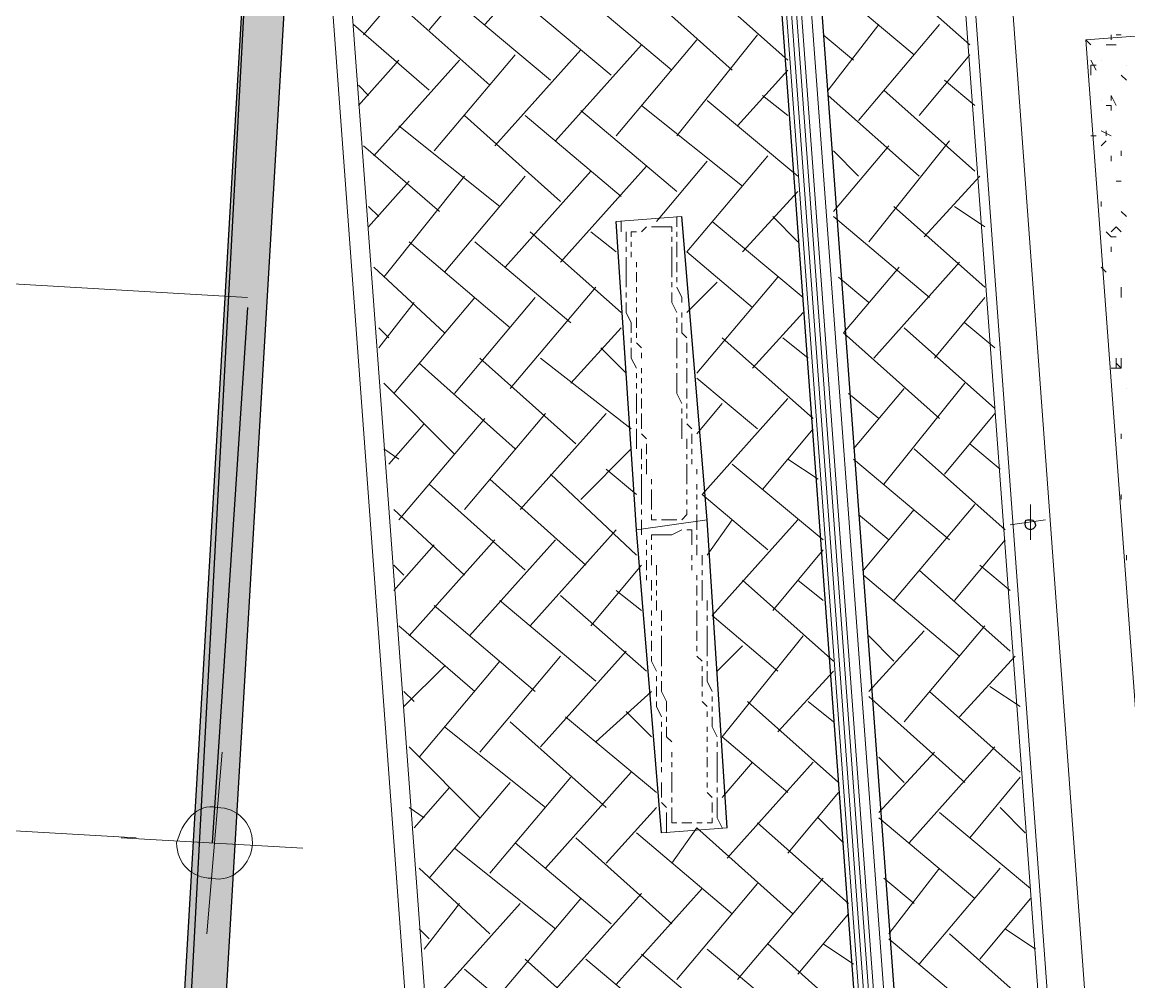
# Model space of a CAD drawing. Header units: millimetres. Extents: x 2928 to 3112, y 1220 to 1280.
# Drawn here: x 2998.824 to 2999.554, y 1265.809 to 1266.442 of the extents above; entities that cross this region are included whole.
import ezdxf

# ---------------------------------------------------------------- set-up
doc = ezdxf.new("R2010")
doc.units = ezdxf.units.MM

msp = doc.modelspace()

# ---------------------------------------------------------------- hatches: boundary and pattern name
at = {"true_color": 0xdd0000}
h = msp.add_hatch(color=12, dxfattribs=at)
h.paths.add_polyline_path([(3002.98886, 1267.45733), (3002.96553, 1267.46066), (3002.68219, 1262.21392)])
h.paths.add_polyline_path([(3002.96553, 1267.46066), (3002.68219, 1262.21392), (3002.65886, 1262.23725)])
h.paths.add_polyline_path([(3002.68219, 1262.21392), (3002.65886, 1262.23725), (2998.68214, 1261.54058)])
h.paths.add_polyline_path([(3002.65886, 1262.23725), (2998.68214, 1261.54058), (2998.7088, 1261.57058)])
h.paths.add_polyline_path([(2998.68214, 1261.54058), (2998.7088, 1261.57058), (2998.98881, 1266.80065)])
h.paths.add_polyline_path([(2998.7088, 1261.57058), (2998.98881, 1266.80065), (2999.01547, 1266.77732)])
h.paths.add_polyline_path([(2998.98881, 1266.80065), (2999.01547, 1266.77732), (3002.97553, 1267.47066)])
h.paths.add_polyline_path([(2999.01547, 1266.77732), (3002.97553, 1267.47066), (3002.97886, 1267.44733)])

# ---------------------------------------------------------------- linework, layer by layer
at = {"color": 252, "linetype": 'Continuous', "lineweight": 5, "true_color": 0x989898}
for points in [[(3000.5255, 1266.90065), (2999.21881, 1266.80732), (2999.00214, 1266.79065), (2999.01881, 1266.58065), (2999.35881, 1261.95725), (3000.88217, 1262.07059), (3002.40886, 1262.18392), (3002.06885, 1266.80399), (3002.05218, 1267.01399), (3001.83885, 1266.99732)], [(3000.52883, 1266.88732), (2999.22548, 1266.79065), (2999.01881, 1266.77732), (2999.03214, 1266.57398), (2999.37215, 1261.97392), (3000.88217, 1262.08392), (3002.39219, 1262.19725), (3002.05552, 1266.79732), (3002.03885, 1266.99732), (3001.83218, 1266.98399)], [(2999.44215, 1266.50398), (2999.75215, 1262.30392), (3000.85883, 1262.38726), (3001.96552, 1262.47059), (3001.65885, 1266.66398), (3000.54883, 1266.58398)]]:
    msp.add_lwpolyline(points, close=True, dxfattribs=at)
at = {"color": 12, "linetype": 'Continuous', "lineweight": -2, "true_color": 0xdd0000}
for points in [[(2998.68214, 1261.54058), (2998.7088, 1261.57058), (2998.98881, 1266.80065)], [(2998.7088, 1261.57058), (2998.98881, 1266.80065), (2999.01547, 1266.77732)]]:
    msp.add_lwpolyline(points, close=True, dxfattribs=at)
at = {"color": 7, "linetype": 'Continuous', "lineweight": -2, "true_color": 0x000007}
for points in [[(3001.97552, 1264.02061), (3001.76885, 1266.80065), (3000.54216, 1266.71065), (2999.31215, 1266.62065), (2999.51548, 1263.85728)], [(2999.34215, 1266.57065), (2999.54215, 1263.86061), (2999.54215, 1263.86061)]]:
    msp.add_lwpolyline(points, dxfattribs=at)
at = {"color": 7, "linetype": 'Continuous', "lineweight": 9, "true_color": 0x000007}
for points in [[(3000.54883, 1266.58065), (2999.44881, 1266.50065), (2999.75549, 1262.31059), (3000.85883, 1262.39392), (3001.96218, 1262.47392), (3001.65218, 1266.66065)], [(3000.55216, 1266.55398), (2999.47548, 1266.47398), (2999.77882, 1262.33726), (3000.8555, 1262.41726), (3001.93552, 1262.49726), (3001.62885, 1266.63398)], [(3000.5555, 1266.50732), (2999.52548, 1266.43065), (2999.82549, 1262.38726), (3000.85217, 1262.46392), (3001.88218, 1262.54059), (3001.58551, 1266.58065)], [(2999.22881, 1266.10731), (2999.21548, 1266.31065), (2999.25881, 1266.31398), (2999.27548, 1266.11398)], [(2999.24548, 1265.90731), (2999.22881, 1266.10731), (2999.27548, 1266.11398), (2999.28881, 1265.91064)]]:
    msp.add_lwpolyline(points, close=True, dxfattribs=at)
at = {"color": 9, "linetype": 'Continuous', "lineweight": 5, "true_color": 0xbababa}
for points in [[(2999.31881, 1266.57065), (2999.51882, 1263.85728), (2999.51882, 1263.85728)], [(2999.32215, 1266.57065), (2999.52215, 1263.85728), (2999.52215, 1263.85728)], [(2999.32548, 1266.57065), (2999.52548, 1263.85728), (2999.52548, 1263.85728)], [(2999.32881, 1266.57065), (2999.52882, 1263.85728), (2999.52882, 1263.85728)], [(2999.33548, 1266.57065), (2999.53548, 1263.86061), (2999.53548, 1263.86061)], [(2999.33548, 1266.57065), (2999.53548, 1263.86061), (2999.53548, 1263.86061)], [(2999.34215, 1266.57065), (2999.54215, 1263.86061), (2999.54215, 1263.86061)], [(2999.04881, 1266.43398), (2999.10548, 1266.50065), (2999.10548, 1266.50065)], [(2999.09214, 1266.43731), (2999.14548, 1266.50065), (2999.14548, 1266.50065)], [(2999.12881, 1266.44065), (2999.18548, 1266.50398), (2999.18548, 1266.50398)], [(2999.38881, 1266.48065), (2999.44881, 1266.42731), (2999.44881, 1266.42731)], [(2999.26881, 1266.47065), (2999.32881, 1266.41731), (2999.32881, 1266.41731)], [(2999.34881, 1266.47398), (2999.41215, 1266.42065), (2999.41215, 1266.42065)], [(2999.14881, 1266.46065), (2999.21214, 1266.40731), (2999.21214, 1266.40731)], [(2999.18881, 1266.46398), (2999.25214, 1266.41065), (2999.25214, 1266.41065)], [(2999.22881, 1266.46731), (2999.29215, 1266.41065), (2999.29215, 1266.41065)], [(2999.06881, 1266.45731), (2999.13214, 1266.40065), (2999.13214, 1266.40065)], [(2999.10881, 1266.45731), (2999.17214, 1266.40398), (2999.17214, 1266.40398)], [(2999.04214, 1266.44065), (2999.09214, 1266.39731), (2999.09214, 1266.39731)], [(2999.35548, 1266.39731), (2999.38881, 1266.44065), (2999.38881, 1266.44065)], [(2999.37548, 1266.37731), (2999.42881, 1266.44065), (2999.42881, 1266.44065)], [(2999.25548, 1266.36731), (2999.30881, 1266.43398), (2999.30881, 1266.43398)], [(2999.35215, 1266.43398), (2999.37215, 1266.41731), (2999.37215, 1266.41731)], [(2999.17548, 1266.36398), (2999.23214, 1266.42731), (2999.23214, 1266.42731)], [(2999.21548, 1266.36731), (2999.26881, 1266.43065), (2999.26881, 1266.43065)], [(2999.04548, 1266.38731), (2999.07214, 1266.41731), (2999.07214, 1266.41731)], [(2999.05548, 1266.35398), (2999.11214, 1266.41731), (2999.11214, 1266.41731)], [(2999.09548, 1266.35731), (2999.14881, 1266.42065), (2999.14881, 1266.42065)], [(2999.13548, 1266.36065), (2999.19214, 1266.42398), (2999.19214, 1266.42398)], [(2999.41548, 1266.38065), (2999.44881, 1266.42065), (2999.44881, 1266.42065)], [(2999.29548, 1266.37398), (2999.32881, 1266.41065), (2999.32881, 1266.41065)], [(2999.43215, 1266.40398), (2999.45215, 1266.38731), (2999.45215, 1266.38731)], [(2999.04548, 1266.40065), (2999.05214, 1266.39398), (2999.05214, 1266.39398)], [(2999.39215, 1266.39731), (2999.45215, 1266.34398), (2999.45215, 1266.34398)], [(2999.27548, 1266.39065), (2999.33548, 1266.34065), (2999.33548, 1266.34065)], [(2999.31215, 1266.39398), (2999.32881, 1266.38065), (2999.32881, 1266.38065)], [(2999.35548, 1266.39398), (2999.41548, 1266.34065), (2999.41548, 1266.34065)], [(2999.11548, 1266.38065), (2999.17881, 1266.32398), (2999.17881, 1266.32398)], [(2999.15548, 1266.38065), (2999.21881, 1266.32731), (2999.21881, 1266.32731)], [(2999.19214, 1266.38398), (2999.25548, 1266.33065), (2999.25548, 1266.33065)], [(2999.23214, 1266.38731), (2999.29881, 1266.33398), (2999.29881, 1266.33398)], [(2999.07214, 1266.37398), (2999.13881, 1266.32065), (2999.13881, 1266.32065)], [(2999.04881, 1266.36065), (2999.09881, 1266.31731), (2999.09881, 1266.31731)], [(2999.35881, 1266.31731), (2999.39548, 1266.36065), (2999.39548, 1266.36065)], [(2999.38215, 1266.29731), (2999.43548, 1266.36398), (2999.43548, 1266.36398)], [(2999.26215, 1266.29065), (2999.31548, 1266.35398), (2999.31548, 1266.35398)], [(2999.35881, 1266.35731), (2999.37548, 1266.34065), (2999.37548, 1266.34065)], [(2999.14214, 1266.28065), (2999.19881, 1266.34398), (2999.19881, 1266.34398)], [(2999.17881, 1266.28398), (2999.23548, 1266.34731), (2999.23548, 1266.34731)], [(2999.24214, 1266.31065), (2999.27548, 1266.35065), (2999.27548, 1266.35065)], [(2999.05214, 1266.30731), (2999.07881, 1266.33731), (2999.07881, 1266.33731)], [(2999.06214, 1266.27398), (2999.11548, 1266.34065), (2999.11548, 1266.34065)], [(2999.10214, 1266.27731), (2999.15548, 1266.34065), (2999.15548, 1266.34065)], [(2999.41881, 1266.30065), (2999.45548, 1266.34065), (2999.45548, 1266.34065)], [(2999.29881, 1266.29065), (2999.33548, 1266.33065), (2999.33548, 1266.33065)], [(2999.05214, 1266.32065), (2999.05881, 1266.31398), (2999.05881, 1266.31398)], [(2999.39881, 1266.32065), (2999.45881, 1266.26731), (2999.45881, 1266.26731)], [(2999.43881, 1266.32065), (2999.45881, 1266.30731), (2999.45881, 1266.30731)], [(2999.27881, 1266.31065), (2999.33881, 1266.26064), (2999.33881, 1266.26064)], [(2999.31881, 1266.31398), (2999.33548, 1266.29731), (2999.33548, 1266.29731)], [(2999.35881, 1266.31398), (2999.42215, 1266.26064), (2999.42215, 1266.26064)], [(2999.15881, 1266.30398), (2999.21881, 1266.25064), (2999.21881, 1266.25064)], [(2999.19881, 1266.30398), (2999.21548, 1266.29065), (2999.21548, 1266.29065)], [(2999.07881, 1266.29731), (2999.14548, 1266.24064), (2999.14548, 1266.24064)], [(2999.12214, 1266.29731), (2999.18548, 1266.24398), (2999.18548, 1266.24398)], [(2999.26215, 1266.29065), (2999.30548, 1266.25398), (2999.30548, 1266.25398)], [(2999.05548, 1266.28065), (2999.10214, 1266.23731), (2999.10214, 1266.23731)], [(2999.36548, 1266.23731), (2999.40215, 1266.28065), (2999.40215, 1266.28065)], [(2999.38548, 1266.22064), (2999.44215, 1266.28398), (2999.44215, 1266.28398)], [(2999.26881, 1266.21064), (2999.32215, 1266.27398), (2999.32215, 1266.27398)], [(2999.36215, 1266.27398), (2999.38215, 1266.25731), (2999.38215, 1266.25731)], [(2999.14548, 1266.20064), (2999.20214, 1266.26731), (2999.20214, 1266.26731)], [(2999.26215, 1266.25064), (2999.28215, 1266.27065), (2999.28215, 1266.27065)], [(2999.05881, 1266.22731), (2999.08214, 1266.25731), (2999.08214, 1266.25731)], [(2999.06881, 1266.19731), (2999.12214, 1266.26064), (2999.12214, 1266.26064)], [(2999.10881, 1266.19731), (2999.16214, 1266.26064), (2999.16214, 1266.26064)], [(2999.42548, 1266.22064), (2999.45881, 1266.26064), (2999.45881, 1266.26064)], [(2999.30548, 1266.21398), (2999.33881, 1266.25064), (2999.33881, 1266.25064)], [(2999.44548, 1266.24398), (2999.46548, 1266.22731), (2999.46548, 1266.22731)], [(2999.05881, 1266.24064), (2999.06548, 1266.23398), (2999.06548, 1266.23398)], [(2999.18548, 1266.20398), (2999.21881, 1266.24064), (2999.21881, 1266.24064)], [(2999.36548, 1266.23731), (2999.42881, 1266.18064), (2999.42881, 1266.18064)], [(2999.40548, 1266.24064), (2999.46548, 1266.18731), (2999.46548, 1266.18731)], [(2999.20548, 1266.22731), (2999.22214, 1266.21064), (2999.22214, 1266.21064)], [(2999.28548, 1266.23398), (2999.34548, 1266.18064), (2999.34548, 1266.18064)], [(2999.32548, 1266.23398), (2999.34215, 1266.22064), (2999.34215, 1266.22064)], [(2999.12548, 1266.22064), (2999.18881, 1266.16398), (2999.18881, 1266.16398)], [(2999.16548, 1266.22064), (2999.22548, 1266.17398), (2999.22548, 1266.17398)], [(2999.08548, 1266.21731), (2999.14881, 1266.16064), (2999.14881, 1266.16064)], [(2999.26881, 1266.20731), (2999.30881, 1266.17398), (2999.30881, 1266.17398)], [(2999.06214, 1266.20398), (2999.10881, 1266.15731), (2999.10881, 1266.15731)], [(2999.37215, 1266.16064), (2999.40548, 1266.20064), (2999.40548, 1266.20064)], [(2999.39215, 1266.13731), (2999.44548, 1266.20398), (2999.44548, 1266.20398)], [(2999.26881, 1266.17064), (2999.28548, 1266.19064), (2999.28548, 1266.19064)], [(2999.27215, 1266.13064), (2999.32881, 1266.19398), (2999.32881, 1266.19398)], [(2999.36881, 1266.19731), (2999.38881, 1266.18064), (2999.38881, 1266.18064)], [(2999.11548, 1266.12064), (2999.16881, 1266.18398), (2999.16881, 1266.18398)], [(2999.15214, 1266.12064), (2999.20881, 1266.18398), (2999.20881, 1266.18398)], [(2999.43215, 1266.14398), (2999.46548, 1266.18398), (2999.46548, 1266.18398)], [(2999.06548, 1266.15064), (2999.08881, 1266.17731), (2999.08881, 1266.17731)], [(2999.07214, 1266.11398), (2999.12881, 1266.18064), (2999.12881, 1266.18064)], [(2999.31215, 1266.13398), (2999.34548, 1266.17398), (2999.34548, 1266.17398)], [(2999.44881, 1266.16398), (2999.46881, 1266.14731), (2999.46881, 1266.14731)], [(2999.06214, 1266.16064), (2999.07214, 1266.15398), (2999.07214, 1266.15398)], [(2999.19214, 1266.12731), (2999.22548, 1266.16064), (2999.22548, 1266.16064)], [(2999.32881, 1266.15398), (2999.34881, 1266.14064), (2999.34881, 1266.14064)], [(2999.37215, 1266.15398), (2999.43548, 1266.10064), (2999.43548, 1266.10064)], [(2999.41215, 1266.16064), (2999.47215, 1266.10731), (2999.47215, 1266.10731)], [(2999.20881, 1266.14731), (2999.22881, 1266.13064), (2999.22881, 1266.13064)], [(2999.29215, 1266.15064), (2999.35215, 1266.10064), (2999.35215, 1266.10064)], [(2999.13214, 1266.14064), (2999.19548, 1266.08398), (2999.19548, 1266.08398)], [(2999.17214, 1266.14398), (2999.22881, 1266.09064), (2999.22881, 1266.09064)], [(2999.09214, 1266.13731), (2999.15548, 1266.08064), (2999.15548, 1266.08064)], [(2999.27215, 1266.13064), (2999.31548, 1266.09398), (2999.31548, 1266.09398)], [(2999.06881, 1266.12064), (2999.11548, 1266.07731), (2999.11548, 1266.07731)], [(2999.37548, 1266.11731), (2999.39548, 1266.10064), (2999.39548, 1266.10064)], [(2999.37881, 1266.08064), (2999.41215, 1266.12064), (2999.41215, 1266.12064)], [(2999.39881, 1266.06064), (2999.45215, 1266.12398), (2999.45215, 1266.12398)], [(2999.27548, 1266.09064), (2999.29215, 1266.11398), (2999.29215, 1266.11398)], [(2999.27881, 1266.05064), (2999.33548, 1266.11398), (2999.33548, 1266.11398)], [(2999.15881, 1266.04398), (2999.21548, 1266.10731), (2999.21548, 1266.10731)], [(2999.06881, 1266.06731), (2999.09548, 1266.09731), (2999.09548, 1266.09731)], [(2999.07881, 1266.03731), (2999.13548, 1266.10064), (2999.13548, 1266.10064)], [(2999.11881, 1266.03731), (2999.17548, 1266.10064), (2999.17548, 1266.10064)], [(2999.43881, 1266.06064), (2999.47215, 1266.10064), (2999.47215, 1266.10064)], [(2999.31881, 1266.05398), (2999.35215, 1266.09398), (2999.35215, 1266.09398)], [(2999.06881, 1266.08398), (2999.07548, 1266.07731), (2999.07548, 1266.07731)], [(2999.19881, 1266.04398), (2999.23214, 1266.08398), (2999.23214, 1266.08398)], [(2999.45548, 1266.08398), (2999.47548, 1266.06731), (2999.47548, 1266.06731)], [(2999.29881, 1266.07398), (2999.35881, 1266.02064), (2999.35881, 1266.02064)], [(2999.33548, 1266.07398), (2999.35215, 1266.06064), (2999.35215, 1266.06064)], [(2999.37881, 1266.07731), (2999.44215, 1266.02397), (2999.44215, 1266.02397)], [(2999.41548, 1266.08064), (2999.47548, 1266.02731), (2999.47548, 1266.02731)], [(2999.21548, 1266.06731), (2999.23214, 1266.05398), (2999.23214, 1266.05398)], [(2999.13881, 1266.06064), (2999.20214, 1266.00731), (2999.20214, 1266.00731)], [(2999.17881, 1266.06398), (2999.23548, 1266.01397), (2999.23548, 1266.01397)], [(2999.09548, 1266.05731), (2999.16214, 1266.00064), (2999.16214, 1266.00064)], [(2999.27881, 1266.05064), (2999.32215, 1266.01397), (2999.32215, 1266.01397)], [(2999.07214, 1266.04398), (2999.12214, 1266.00064), (2999.12214, 1266.00064)], [(2999.28548, 1265.97064), (2999.33881, 1266.03731), (2999.33881, 1266.03731)], [(2999.38215, 1266.00064), (2999.41881, 1266.04064), (2999.41881, 1266.04064)], [(2999.38215, 1266.03731), (2999.39881, 1266.02064), (2999.39881, 1266.02064)], [(2999.40548, 1265.98064), (2999.45881, 1266.04398), (2999.45881, 1266.04398)], [(2999.28215, 1266.01397), (2999.29881, 1266.03064), (2999.29881, 1266.03064)], [(2999.12548, 1265.96064), (2999.17881, 1266.02397), (2999.17881, 1266.02397)], [(2999.16548, 1265.96397), (2999.22214, 1266.02731), (2999.22214, 1266.02731)], [(2999.44215, 1265.98397), (2999.47881, 1266.02397), (2999.47881, 1266.02397)], [(2999.07548, 1265.99064), (2999.10214, 1266.01731), (2999.10214, 1266.01731)], [(2999.08548, 1265.95731), (2999.13881, 1266.02064), (2999.13881, 1266.02064)], [(2999.32215, 1265.97397), (2999.35881, 1266.01397), (2999.35881, 1266.01397)], [(2999.07548, 1266.00064), (2999.08214, 1265.99397), (2999.08214, 1265.99397)], [(2999.20214, 1265.96731), (2999.23881, 1266.00064), (2999.23881, 1266.00064)], [(2999.42215, 1266.00064), (2999.48215, 1265.94731), (2999.48215, 1265.94731)], [(2999.46215, 1266.00397), (2999.48215, 1265.99064), (2999.48215, 1265.99064)], [(2999.30215, 1265.99397), (2999.36215, 1265.94064), (2999.36215, 1265.94064)], [(2999.34215, 1265.99397), (2999.35881, 1265.98064), (2999.35881, 1265.98064)], [(2999.38215, 1265.99731), (2999.44548, 1265.94064), (2999.44548, 1265.94064)], [(2999.22214, 1265.98731), (2999.23881, 1265.97064), (2999.23881, 1265.97064)], [(2999.14548, 1265.98064), (2999.20881, 1265.92397), (2999.20881, 1265.92397)], [(2999.18214, 1265.98397), (2999.24214, 1265.93397), (2999.24214, 1265.93397)], [(2999.10214, 1265.97731), (2999.16881, 1265.92397), (2999.16881, 1265.92397)], [(2999.07881, 1265.96397), (2999.12548, 1265.91731), (2999.12548, 1265.91731)], [(2999.28548, 1265.97064), (2999.32881, 1265.93397), (2999.32881, 1265.93397)], [(2999.40881, 1265.90064), (2999.46548, 1265.96397), (2999.46548, 1265.96397)], [(2999.38881, 1265.92064), (2999.42548, 1265.96064), (2999.42548, 1265.96064)], [(2999.38881, 1265.95731), (2999.40548, 1265.94064), (2999.40548, 1265.94064)], [(2999.28548, 1265.93064), (2999.30548, 1265.95397), (2999.30548, 1265.95397)], [(2999.28881, 1265.89064), (2999.34548, 1265.95397), (2999.34548, 1265.95397)], [(2999.13214, 1265.88064), (2999.18548, 1265.94397), (2999.18548, 1265.94397)], [(2999.16881, 1265.88397), (2999.22548, 1265.94731), (2999.22548, 1265.94731)], [(2999.44881, 1265.90397), (2999.48215, 1265.94397), (2999.48215, 1265.94397)], [(2999.08214, 1265.91064), (2999.10548, 1265.93731), (2999.10548, 1265.93731)], [(2999.09214, 1265.87731), (2999.14548, 1265.94064), (2999.14548, 1265.94064)], [(2999.32881, 1265.89397), (2999.36215, 1265.93397), (2999.36215, 1265.93397)], [(2999.07881, 1265.92397), (2999.08881, 1265.91731), (2999.08881, 1265.91731)], [(2999.20881, 1265.88731), (2999.24214, 1265.92397), (2999.24214, 1265.92397)], [(2999.42881, 1265.92064), (2999.48881, 1265.87064), (2999.48881, 1265.87064)], [(2999.46881, 1265.92397), (2999.48548, 1265.90731), (2999.48548, 1265.90731)], [(2999.30881, 1265.91397), (2999.36881, 1265.86064), (2999.36881, 1265.86064)], [(2999.34881, 1265.91731), (2999.36548, 1265.90064), (2999.36548, 1265.90064)], [(2999.38881, 1265.91731), (2999.45215, 1265.86397), (2999.45215, 1265.86397)], [(2999.22881, 1265.90731), (2999.29215, 1265.85397), (2999.29215, 1265.85397)], [(2999.25214, 1265.88731), (2999.26881, 1265.91064), (2999.26881, 1265.91064)], [(2999.26881, 1265.91064), (2999.33215, 1265.85397), (2999.33215, 1265.85397)], [(2999.14881, 1265.90064), (2999.21214, 1265.84731), (2999.21214, 1265.84731)], [(2999.18881, 1265.90397), (2999.25214, 1265.84731), (2999.25214, 1265.84731)], [(2999.10881, 1265.89731), (2999.17548, 1265.84397), (2999.17548, 1265.84397)], [(2999.08548, 1265.88397), (2999.13214, 1265.84064), (2999.13214, 1265.84064)], [(2999.39548, 1265.84064), (2999.42881, 1265.88397), (2999.42881, 1265.88397)], [(2999.41548, 1265.82064), (2999.46881, 1265.88397), (2999.46881, 1265.88397)], [(2999.29548, 1265.81064), (2999.35215, 1265.87731), (2999.35215, 1265.87731)], [(2999.39215, 1265.87731), (2999.41215, 1265.86064), (2999.41215, 1265.86064)], [(2999.21548, 1265.80731), (2999.27215, 1265.87064), (2999.27215, 1265.87064)], [(2999.25548, 1265.81064), (2999.30881, 1265.87397), (2999.30881, 1265.87397)], [(2999.13881, 1265.80064), (2999.19214, 1265.86397), (2999.19214, 1265.86397)], [(2999.17548, 1265.80397), (2999.23214, 1265.86731), (2999.23214, 1265.86731)], [(2999.45548, 1265.82397), (2999.48881, 1265.86397), (2999.48881, 1265.86397)], [(2999.08881, 1265.83064), (2999.11214, 1265.86064), (2999.11214, 1265.86064)], [(2999.09548, 1265.79731), (2999.15214, 1265.86064), (2999.15214, 1265.86064)], [(2999.33548, 1265.81397), (2999.36881, 1265.85397), (2999.36881, 1265.85397)], [(2999.08548, 1265.84397), (2999.09214, 1265.83731), (2999.09214, 1265.83731)], [(2999.43548, 1265.84064), (2999.49548, 1265.7873), (2999.49548, 1265.7873)], [(2999.47215, 1265.84397), (2999.49215, 1265.83064), (2999.49215, 1265.83064)], [(2999.31548, 1265.83397), (2999.37548, 1265.78064), (2999.37548, 1265.78064)], [(2999.35215, 1265.83397), (2999.37215, 1265.82064), (2999.37215, 1265.82064)], [(2999.39548, 1265.83731), (2999.45881, 1265.78397), (2999.45881, 1265.78397)], [(2999.23214, 1265.82731), (2999.29881, 1265.77064), (2999.29881, 1265.77064)], [(2999.27548, 1265.83064), (2999.33881, 1265.7773), (2999.33881, 1265.7773)], [(2999.15548, 1265.82397), (2999.21881, 1265.7673), (2999.21881, 1265.7673)], [(2999.19548, 1265.82397), (2999.25881, 1265.77064), (2999.25881, 1265.77064)], [(2999.11548, 1265.81731), (2999.17881, 1265.76397), (2999.17881, 1265.76397)]]:
    msp.add_lwpolyline(points, dxfattribs=at)
at = {"color": 92, "linetype": 'Continuous', "lineweight": 5, "true_color": 0x00b800}
for points in [[(2999.54215, 1266.43398), (2999.54215, 1266.43065), (2999.54215, 1266.43065)], [(2999.54882, 1266.43398), (2999.54548, 1266.43398), (2999.54548, 1266.43398)], [(2999.52882, 1266.42731), (2999.52548, 1266.43065), (2999.52548, 1266.43065)], [(2999.53882, 1266.42731), (2999.54548, 1266.42731), (2999.54548, 1266.42731)], [(2999.52882, 1266.41731), (2999.53215, 1266.41065), (2999.53215, 1266.41065)], [(2999.52882, 1266.41398), (2999.52882, 1266.41065), (2999.52882, 1266.41065)], [(2999.53215, 1266.41398), (2999.52882, 1266.41398), (2999.52882, 1266.41398)], [(2999.52882, 1266.40731), (2999.52882, 1266.41065), (2999.52882, 1266.41065)], [(2999.55215, 1266.40398), (2999.54882, 1266.40731), (2999.54882, 1266.40731)], [(2999.54215, 1266.39398), (2999.54548, 1266.38731), (2999.54548, 1266.38731)], [(2999.54215, 1266.39398), (2999.54215, 1266.39065), (2999.54215, 1266.39065)], [(2999.53882, 1266.38731), (2999.54215, 1266.38731), (2999.54215, 1266.38731)], [(2999.54215, 1266.38398), (2999.54215, 1266.38731), (2999.54215, 1266.38731)], [(2999.52882, 1266.36731), (2999.53215, 1266.36731), (2999.53215, 1266.36731)], [(2999.53548, 1266.37065), (2999.54215, 1266.36731), (2999.54215, 1266.36731)], [(2999.53882, 1266.37065), (2999.53882, 1266.36731), (2999.53882, 1266.36731)], [(2999.53548, 1266.36065), (2999.53882, 1266.36398), (2999.53882, 1266.36398)], [(2999.54215, 1266.35065), (2999.54215, 1266.35398), (2999.54215, 1266.35398)], [(2999.54882, 1266.35398), (2999.54882, 1266.35731), (2999.54882, 1266.35731)], [(2999.54882, 1266.33731), (2999.54548, 1266.33731), (2999.54548, 1266.33731)], [(2999.53548, 1266.32065), (2999.53548, 1266.32398), (2999.53548, 1266.32398)], [(2999.55215, 1266.31398), (2999.54882, 1266.31731), (2999.54882, 1266.31731)], [(2999.54548, 1266.30731), (2999.54215, 1266.30398), (2999.54215, 1266.30398)], [(2999.54548, 1266.30731), (2999.54882, 1266.30398), (2999.54882, 1266.30398)], [(2999.54215, 1266.30065), (2999.53882, 1266.30398), (2999.53882, 1266.30398)], [(2999.54215, 1266.30065), (2999.54548, 1266.30065), (2999.54548, 1266.30065)], [(2999.54215, 1266.29065), (2999.54215, 1266.29398), (2999.54215, 1266.29398)], [(2999.53882, 1266.27731), (2999.53548, 1266.28065), (2999.53548, 1266.28065)], [(2999.54882, 1266.26398), (2999.54882, 1266.26731), (2999.54882, 1266.26731)], [(2999.54882, 1266.26064), (2999.54882, 1266.26398), (2999.54882, 1266.26398)], [(2999.54548, 1266.22064), (2999.54548, 1266.21398), (2999.54548, 1266.21398)], [(2999.54882, 1266.22064), (2999.54882, 1266.21398), (2999.54882, 1266.21398)], [(2999.54215, 1266.21398), (2999.54882, 1266.21398), (2999.54882, 1266.21398)], [(2999.54882, 1266.21398), (2999.54548, 1266.21731), (2999.54548, 1266.21731)], [(2999.54882, 1266.21398), (2999.54882, 1266.21731), (2999.54882, 1266.21731)], [(2999.54882, 1266.16731), (2999.54882, 1266.17064), (2999.54882, 1266.17064)], [(2999.54882, 1266.13064), (2999.54882, 1266.12731), (2999.54882, 1266.12731)], [(2999.55215, 1266.08731), (2999.55215, 1266.09064), (2999.55215, 1266.09064)]]:
    msp.add_lwpolyline(points, dxfattribs=at)
for points in [[(2999.53548, 1266.41731), (2999.53548, 1266.41731)], [(2999.55215, 1266.41398), (2999.55215, 1266.41398)], [(2999.53548, 1266.39065), (2999.53548, 1266.39065)], [(2999.53548, 1266.30398), (2999.53548, 1266.30398)], [(2999.54215, 1266.25398), (2999.54215, 1266.25398)], [(2999.55215, 1266.20064), (2999.55215, 1266.20064)]]:
    msp.add_lwpolyline(points, close=True, dxfattribs=at)
at = {"color": 7, "linetype": 'Continuous', "lineweight": 9, "true_color": 0x000007}
msp.add_lwpolyline([(2997.25545, 1266.36065), (2998.97214, 1266.26064), (2998.97214, 1266.26064)], dxfattribs=at)
at = {"color": 253, "linetype": 'Continuous', "lineweight": -2, "true_color": 0x9a9a9a}
for points in [[(2999.22881, 1266.10731), (2999.21548, 1266.31065), (2999.21548, 1266.31065)], [(2999.27548, 1266.11398), (2999.25881, 1266.31398), (2999.25881, 1266.31398)], [(2998.97214, 1266.25398), (2998.94881, 1265.90064), (2998.94881, 1265.90064)], [(2999.28881, 1265.91064), (2999.27548, 1266.11398), (2999.27548, 1266.11398)], [(2999.24548, 1265.90731), (2999.22881, 1266.10731), (2999.22881, 1266.10731)]]:
    msp.add_lwpolyline(points, dxfattribs=at)
at = {"color": 252, "linetype": 'Continuous', "lineweight": 5, "true_color": 0x989898}
for points in [[(2999.21881, 1266.30398), (2999.21881, 1266.31065), (2999.21881, 1266.31065)], [(2999.23214, 1266.30398), (2999.23548, 1266.30731), (2999.23548, 1266.30731)], [(2999.23881, 1266.30731), (2999.24548, 1266.30731), (2999.24548, 1266.30731)], [(2999.24548, 1266.30731), (2999.25214, 1266.30731), (2999.25214, 1266.30398)], [(2999.25548, 1266.31398), (2999.25548, 1266.30731), (2999.25548, 1266.30731)], [(2999.22214, 1266.29731), (2999.22214, 1266.30398), (2999.22214, 1266.30398)], [(2999.22548, 1266.30398), (2999.22881, 1266.30398), (2999.22881, 1266.30398)], [(2999.22548, 1266.30065), (2999.22548, 1266.30398), (2999.22548, 1266.30398)], [(2999.25214, 1266.30065), (2999.25214, 1266.29731), (2999.25214, 1266.29731)], [(2999.25548, 1266.30398), (2999.25548, 1266.30065), (2999.25548, 1266.30065)], [(2999.22214, 1266.29065), (2999.22214, 1266.29398), (2999.22214, 1266.29398)], [(2999.22548, 1266.29398), (2999.22548, 1266.29731), (2999.22548, 1266.29731)], [(2999.25214, 1266.29398), (2999.25214, 1266.28731), (2999.25214, 1266.28731)], [(2999.25548, 1266.29731), (2999.25548, 1266.29065), (2999.25548, 1266.29065)], [(2999.22214, 1266.28065), (2999.22214, 1266.28731), (2999.22214, 1266.28731)], [(2999.22548, 1266.28731), (2999.22548, 1266.29065), (2999.22548, 1266.29065)], [(2999.25214, 1266.28731), (2999.25214, 1266.28065), (2999.25214, 1266.28065)], [(2999.25548, 1266.29065), (2999.25548, 1266.28731), (2999.25548, 1266.28731)], [(2999.22214, 1266.27398), (2999.22214, 1266.28065), (2999.22214, 1266.28065)], [(2999.22881, 1266.28065), (2999.22881, 1266.28398), (2999.22881, 1266.28398)], [(2999.25214, 1266.28065), (2999.25214, 1266.27398), (2999.25214, 1266.27398)], [(2999.25548, 1266.28398), (2999.25548, 1266.27731), (2999.25548, 1266.27731)], [(2999.22214, 1266.26731), (2999.22214, 1266.27398), (2999.22214, 1266.27398)], [(2999.22881, 1266.27065), (2999.22881, 1266.27731), (2999.22881, 1266.27731)], [(2999.25548, 1266.27398), (2999.25548, 1266.27065), (2999.25548, 1266.27065)], [(2999.22214, 1266.26064), (2999.22214, 1266.26398), (2999.22214, 1266.26398)], [(2999.22881, 1266.26398), (2999.22881, 1266.26731), (2999.22881, 1266.26731)], [(2999.25214, 1266.27065), (2999.25214, 1266.26731), (2999.25214, 1266.26731)], [(2999.25214, 1266.26398), (2999.25214, 1266.25731), (2999.25214, 1266.25731)], [(2999.25548, 1266.26731), (2999.25881, 1266.26064), (2999.25881, 1266.26064)], [(2999.22214, 1266.25064), (2999.22214, 1266.25731), (2999.22214, 1266.25731)], [(2999.22881, 1266.25731), (2999.22881, 1266.26064), (2999.22881, 1266.26064)], [(2999.25214, 1266.25731), (2999.25548, 1266.25064), (2999.25548, 1266.25064)], [(2999.25881, 1266.26064), (2999.25881, 1266.25731), (2999.25881, 1266.25731)], [(2999.22548, 1266.24398), (2999.22214, 1266.25064), (2999.22214, 1266.25064)], [(2999.22881, 1266.25064), (2999.22881, 1266.25398), (2999.22881, 1266.25398)], [(2999.25881, 1266.25064), (2999.25881, 1266.24731), (2999.25881, 1266.24731)], [(2999.22548, 1266.23731), (2999.22548, 1266.24398), (2999.22548, 1266.24398)], [(2999.22881, 1266.24064), (2999.22881, 1266.24731), (2999.22881, 1266.24731)], [(2999.25548, 1266.24731), (2999.25548, 1266.24398), (2999.25548, 1266.24398)], [(2999.25881, 1266.24398), (2999.25881, 1266.23731), (2999.25881, 1266.23731)], [(2999.22881, 1266.23398), (2999.22881, 1266.23731), (2999.22881, 1266.23731)], [(2999.25548, 1266.24064), (2999.25548, 1266.23731), (2999.25548, 1266.23731)], [(2999.25881, 1266.23731), (2999.26215, 1266.23398), (2999.26215, 1266.23398)], [(2999.22548, 1266.23064), (2999.22548, 1266.23398), (2999.22548, 1266.23398)], [(2999.22548, 1266.22064), (2999.22548, 1266.22731), (2999.22548, 1266.22731)], [(2999.23214, 1266.22731), (2999.22881, 1266.23064), (2999.22881, 1266.23064)], [(2999.25548, 1266.23398), (2999.25548, 1266.22731), (2999.25548, 1266.22731)], [(2999.25548, 1266.22731), (2999.25548, 1266.22064), (2999.25548, 1266.22064)], [(2999.26215, 1266.23064), (2999.26215, 1266.22398), (2999.26215, 1266.22398)], [(2999.22881, 1266.21398), (2999.22548, 1266.22064), (2999.22548, 1266.22064)], [(2999.23214, 1266.22064), (2999.23214, 1266.22398), (2999.23214, 1266.22398)], [(2999.26215, 1266.22064), (2999.26215, 1266.21731), (2999.26215, 1266.21731)], [(2999.23214, 1266.21064), (2999.23214, 1266.21398), (2999.23214, 1266.21398)], [(2999.25548, 1266.21731), (2999.25548, 1266.21398), (2999.25548, 1266.21398)], [(2999.26215, 1266.21398), (2999.26215, 1266.20731), (2999.26215, 1266.20731)], [(2999.22881, 1266.20731), (2999.22881, 1266.21064), (2999.22881, 1266.21064)], [(2999.23214, 1266.20398), (2999.23214, 1266.20731), (2999.23214, 1266.20731)], [(2999.25548, 1266.21064), (2999.25548, 1266.20398), (2999.25548, 1266.20398)], [(2999.26215, 1266.20731), (2999.26215, 1266.20398), (2999.26215, 1266.20398)], [(2999.22881, 1266.20064), (2999.22881, 1266.20398), (2999.22881, 1266.20398)], [(2999.23214, 1266.19731), (2999.23214, 1266.20064), (2999.23214, 1266.20064)], [(2999.25548, 1266.20398), (2999.25548, 1266.19731), (2999.25548, 1266.19731)], [(2999.26215, 1266.20064), (2999.26215, 1266.19398), (2999.26215, 1266.19398)], [(2999.22881, 1266.19064), (2999.22881, 1266.19731), (2999.22881, 1266.19731)], [(2999.22881, 1266.18398), (2999.22881, 1266.19064), (2999.22881, 1266.19064)], [(2999.23214, 1266.18731), (2999.23214, 1266.19398), (2999.23214, 1266.19398)], [(2999.25548, 1266.19731), (2999.25881, 1266.19064), (2999.25881, 1266.19064)], [(2999.26215, 1266.19064), (2999.26215, 1266.18731), (2999.26215, 1266.18731)], [(2999.23214, 1266.18064), (2999.23214, 1266.18398), (2999.23214, 1266.18398)], [(2999.25881, 1266.18731), (2999.25881, 1266.18398), (2999.25881, 1266.18398)], [(2999.26215, 1266.18398), (2999.26215, 1266.18064), (2999.26215, 1266.18064)], [(2999.22881, 1266.17731), (2999.22881, 1266.18064), (2999.22881, 1266.18064)], [(2999.23214, 1266.17398), (2999.23214, 1266.18064), (2999.23214, 1266.18064)], [(2999.25881, 1266.18064), (2999.25881, 1266.17398), (2999.25881, 1266.17398)], [(2999.26215, 1266.17731), (2999.26548, 1266.17398), (2999.26548, 1266.17398)], [(2999.22881, 1266.16731), (2999.22881, 1266.17398), (2999.22881, 1266.17398)], [(2999.23548, 1266.16731), (2999.23214, 1266.17064), (2999.23214, 1266.17064)], [(2999.25881, 1266.17398), (2999.25881, 1266.16731), (2999.25881, 1266.16731)], [(2999.26548, 1266.17064), (2999.26548, 1266.16398), (2999.26548, 1266.16398)], [(2999.22881, 1266.16064), (2999.22881, 1266.16731), (2999.22881, 1266.16731)], [(2999.23548, 1266.15731), (2999.23548, 1266.16398), (2999.23548, 1266.16398)], [(2999.26215, 1266.16731), (2999.26215, 1266.16064), (2999.26215, 1266.16064)], [(2999.23214, 1266.15398), (2999.23214, 1266.16064), (2999.23214, 1266.16064)], [(2999.23548, 1266.15064), (2999.23548, 1266.15398), (2999.23548, 1266.15398)], [(2999.26215, 1266.15731), (2999.26215, 1266.15398), (2999.26215, 1266.15398)], [(2999.26548, 1266.16064), (2999.26548, 1266.15731), (2999.26548, 1266.15731)], [(2999.26548, 1266.15398), (2999.26548, 1266.15064), (2999.26548, 1266.15064)], [(2999.23214, 1266.14731), (2999.23214, 1266.15064), (2999.23214, 1266.15064)], [(2999.23548, 1266.14398), (2999.23548, 1266.15064), (2999.23548, 1266.15064)], [(2999.26215, 1266.15064), (2999.26215, 1266.14398), (2999.26215, 1266.14398)], [(2999.26881, 1266.14731), (2999.26881, 1266.14398), (2999.26881, 1266.14398)], [(2999.23214, 1266.13731), (2999.23214, 1266.14398), (2999.23214, 1266.14398)], [(2999.23881, 1266.13731), (2999.23881, 1266.14064), (2999.23881, 1266.14064)], [(2999.26215, 1266.14398), (2999.26215, 1266.13731), (2999.26215, 1266.13731)], [(2999.23214, 1266.13064), (2999.23214, 1266.13731), (2999.23214, 1266.13731)], [(2999.23881, 1266.12731), (2999.23881, 1266.13398), (2999.23881, 1266.13398)], [(2999.26215, 1266.13398), (2999.26215, 1266.13064), (2999.26215, 1266.13064)], [(2999.26881, 1266.13731), (2999.26881, 1266.13398), (2999.26881, 1266.13398)], [(2999.23214, 1266.12398), (2999.23214, 1266.13064), (2999.23214, 1266.13064)], [(2999.23881, 1266.12064), (2999.23881, 1266.12731), (2999.23881, 1266.12731)], [(2999.26215, 1266.12731), (2999.26215, 1266.12398), (2999.26215, 1266.12398)], [(2999.26881, 1266.13064), (2999.26881, 1266.12731), (2999.26881, 1266.12731)], [(2999.23214, 1266.11731), (2999.23214, 1266.12064), (2999.23214, 1266.12064)], [(2999.24214, 1266.11398), (2999.23881, 1266.11398), (2999.23881, 1266.11731)], [(2999.26215, 1266.12064), (2999.26215, 1266.11731), (2999.25881, 1266.11398)], [(2999.26881, 1266.12398), (2999.26881, 1266.12064), (2999.26881, 1266.12064)], [(2999.26881, 1266.11731), (2999.26881, 1266.11064), (2999.26881, 1266.11064)], [(2999.48881, 1266.12398), (2999.48881, 1266.10064), (2999.48881, 1266.10064)], [(2999.23214, 1266.10731), (2999.23214, 1266.11398), (2999.23214, 1266.11398)], [(2999.25214, 1266.11398), (2999.24548, 1266.11398), (2999.24548, 1266.11398)], [(2999.25548, 1266.11398), (2999.25214, 1266.11398), (2999.25214, 1266.11398)], [(2999.26881, 1266.11064), (2999.26881, 1266.10731), (2999.26881, 1266.10731)], [(2999.47548, 1266.11064), (2999.49882, 1266.11398), (2999.49882, 1266.11398)], [(2999.23214, 1266.10398), (2999.23214, 1266.10731), (2999.23214, 1266.10731)], [(2999.23881, 1266.10398), (2999.24548, 1266.10398), (2999.24548, 1266.10398)], [(2999.23881, 1266.10064), (2999.23881, 1266.10398), (2999.23881, 1266.10398)], [(2999.24548, 1266.10398), (2999.25214, 1266.10398), (2999.25214, 1266.10398)], [(2999.25214, 1266.10398), (2999.25881, 1266.10731), (2999.25881, 1266.10731)], [(2999.26215, 1266.10731), (2999.26548, 1266.10731), (2999.26548, 1266.10064)], [(2999.26881, 1266.10398), (2999.26881, 1266.10064), (2999.26881, 1266.10064)], [(2999.23548, 1266.09731), (2999.23548, 1266.10064), (2999.23548, 1266.10064)], [(2999.23881, 1266.09398), (2999.23881, 1266.09731), (2999.23881, 1266.09731)], [(2999.26548, 1266.10064), (2999.26548, 1266.09731), (2999.26548, 1266.09731)], [(2999.26881, 1266.09731), (2999.26881, 1266.09064), (2999.26881, 1266.09064)], [(2999.23548, 1266.09064), (2999.23548, 1266.09398), (2999.23548, 1266.09398)], [(2999.23881, 1266.08398), (2999.23881, 1266.09064), (2999.23881, 1266.09064)], [(2999.26548, 1266.09064), (2999.26548, 1266.08731), (2999.26548, 1266.08731)], [(2999.27215, 1266.09064), (2999.27215, 1266.08398), (2999.27215, 1266.08398)], [(2999.23548, 1266.08064), (2999.23548, 1266.08731), (2999.23548, 1266.08731)], [(2999.24214, 1266.07731), (2999.24214, 1266.08398), (2999.24214, 1266.08398)], [(2999.26548, 1266.08398), (2999.26548, 1266.08064), (2999.26548, 1266.08064)], [(2999.23548, 1266.07398), (2999.23548, 1266.07731), (2999.23548, 1266.07731)], [(2999.23881, 1266.06731), (2999.23881, 1266.07398), (2999.23881, 1266.07398)], [(2999.24214, 1266.07064), (2999.24214, 1266.07398), (2999.24214, 1266.07398)], [(2999.26881, 1266.07731), (2999.26881, 1266.07398), (2999.26881, 1266.07398)], [(2999.27215, 1266.08064), (2999.27215, 1266.07731), (2999.27215, 1266.07731)], [(2999.27215, 1266.07398), (2999.27215, 1266.06731), (2999.27215, 1266.06731)], [(2999.24214, 1266.06398), (2999.24214, 1266.06731), (2999.24214, 1266.06731)], [(2999.26881, 1266.07064), (2999.26881, 1266.06398), (2999.26881, 1266.06398)], [(2999.27215, 1266.06731), (2999.27215, 1266.06064), (2999.27215, 1266.06064)], [(2999.23881, 1266.06064), (2999.23881, 1266.06398), (2999.23881, 1266.06398)], [(2999.24214, 1266.05398), (2999.24214, 1266.06064), (2999.24214, 1266.06064)], [(2999.26881, 1266.06064), (2999.26881, 1266.05731), (2999.26881, 1266.05731)], [(2999.27548, 1266.06064), (2999.27548, 1266.05398), (2999.27548, 1266.05398)], [(2999.23881, 1266.05064), (2999.23881, 1266.05398), (2999.23881, 1266.05398)], [(2999.24548, 1266.04731), (2999.24548, 1266.05398), (2999.24548, 1266.05398)], [(2999.26881, 1266.05398), (2999.26881, 1266.04731), (2999.26881, 1266.04731)], [(2999.23881, 1266.04398), (2999.23881, 1266.04731), (2999.23881, 1266.04731)], [(2999.26881, 1266.04731), (2999.26881, 1266.04398), (2999.26881, 1266.04398)], [(2999.27548, 1266.05064), (2999.27548, 1266.04731), (2999.27548, 1266.04731)], [(2999.23881, 1266.03731), (2999.23881, 1266.04064), (2999.23881, 1266.04064)], [(2999.24548, 1266.04064), (2999.24548, 1266.04398), (2999.24548, 1266.04398)], [(2999.24548, 1266.03064), (2999.24548, 1266.03731), (2999.24548, 1266.03731)], [(2999.26881, 1266.04064), (2999.26881, 1266.03398), (2999.26881, 1266.03398)], [(2999.27548, 1266.04398), (2999.27548, 1266.03731), (2999.27548, 1266.03731)], [(2999.27548, 1266.03731), (2999.27548, 1266.03064), (2999.27548, 1266.03064)], [(2999.23881, 1266.02731), (2999.23881, 1266.03398), (2999.23881, 1266.03398)], [(2999.24548, 1266.02397), (2999.24548, 1266.03064), (2999.24548, 1266.03064)], [(2999.26881, 1266.03064), (2999.26881, 1266.02731), (2999.26881, 1266.02731)], [(2999.27548, 1266.03064), (2999.27548, 1266.02397), (2999.27548, 1266.02397)], [(2999.23881, 1266.02064), (2999.23881, 1266.02397), (2999.23881, 1266.02397)], [(2999.24548, 1266.01731), (2999.24548, 1266.02397), (2999.24548, 1266.02397)], [(2999.26881, 1266.02397), (2999.27215, 1266.02064), (2999.27215, 1266.02064)], [(2999.24214, 1266.01397), (2999.23881, 1266.02064), (2999.23881, 1266.02064)], [(2999.27215, 1266.01731), (2999.27215, 1266.01397), (2999.27215, 1266.01397)], [(2999.27548, 1266.02064), (2999.27548, 1266.01731), (2999.27548, 1266.01731)], [(2999.24214, 1266.00731), (2999.24214, 1266.01064), (2999.24214, 1266.01064)], [(2999.24548, 1266.01064), (2999.24548, 1266.01397), (2999.24548, 1266.01397)], [(2999.27215, 1266.01064), (2999.27215, 1266.00397), (2999.27215, 1266.00397)], [(2999.27548, 1266.01397), (2999.27548, 1266.00731), (2999.27548, 1266.00731)], [(2999.24214, 1265.99731), (2999.24214, 1266.00397), (2999.24214, 1266.00397)], [(2999.24548, 1266.00064), (2999.24548, 1266.00731), (2999.24548, 1266.00731)], [(2999.24881, 1265.99397), (2999.24548, 1266.00064), (2999.24548, 1266.00064)], [(2999.27215, 1266.00064), (2999.27215, 1265.99731), (2999.27215, 1265.99731)], [(2999.27548, 1266.00731), (2999.27881, 1266.00064), (2999.27881, 1266.00064)], [(2999.24214, 1265.99064), (2999.24214, 1265.99397), (2999.24214, 1265.99397)], [(2999.24881, 1265.98731), (2999.24881, 1265.99397), (2999.24881, 1265.99397)], [(2999.27215, 1265.99397), (2999.27548, 1265.99064), (2999.27548, 1265.99064)], [(2999.27881, 1265.99731), (2999.27881, 1265.99397), (2999.27881, 1265.99397)], [(2999.24548, 1265.98397), (2999.24214, 1265.99064), (2999.24214, 1265.99064)], [(2999.27548, 1265.98731), (2999.27548, 1265.98397), (2999.27548, 1265.98397)], [(2999.27881, 1265.99064), (2999.27881, 1265.98731), (2999.27881, 1265.98731)], [(2999.24548, 1265.97731), (2999.24548, 1265.98064), (2999.24548, 1265.98064)], [(2999.24881, 1265.98064), (2999.24881, 1265.98397), (2999.24881, 1265.98397)], [(2999.27881, 1265.98397), (2999.27881, 1265.97731), (2999.27881, 1265.97731)], [(2999.24548, 1265.96731), (2999.24548, 1265.97397), (2999.24548, 1265.97397)], [(2999.24881, 1265.97064), (2999.24881, 1265.97731), (2999.24881, 1265.97731)], [(2999.27548, 1265.97731), (2999.27548, 1265.97397), (2999.27548, 1265.97397)], [(2999.27881, 1265.97731), (2999.28215, 1265.97064), (2999.28215, 1265.97064)], [(2999.24548, 1265.96064), (2999.24548, 1265.96731), (2999.24548, 1265.96731)], [(2999.25214, 1265.96731), (2999.24881, 1265.97064), (2999.24881, 1265.97064)], [(2999.27548, 1265.97064), (2999.27548, 1265.96731), (2999.27548, 1265.96731)], [(2999.27548, 1265.96397), (2999.27548, 1265.96064), (2999.27548, 1265.96064)], [(2999.28215, 1265.96731), (2999.28215, 1265.96397), (2999.28215, 1265.96397)], [(2998.95547, 1265.96064), (2998.94547, 1265.84064), (2998.94547, 1265.84064)], [(2999.24548, 1265.95397), (2999.24548, 1265.96064), (2999.24548, 1265.96064)], [(2999.25214, 1265.95731), (2999.25214, 1265.96064), (2999.25214, 1265.96064)], [(2999.27548, 1265.95731), (2999.27548, 1265.95064), (2999.27548, 1265.95064)], [(2999.28215, 1265.96064), (2999.28215, 1265.95397), (2999.28215, 1265.95397)], [(2999.24548, 1265.94731), (2999.24548, 1265.95064), (2999.24548, 1265.95064)], [(2999.25214, 1265.95064), (2999.25214, 1265.95397), (2999.25214, 1265.95397)], [(2999.28215, 1265.95397), (2999.28215, 1265.94731), (2999.28215, 1265.94731)], [(2999.25214, 1265.94064), (2999.25214, 1265.94731), (2999.25214, 1265.94731)], [(2999.27548, 1265.94731), (2999.27548, 1265.94397), (2999.27548, 1265.94397)], [(2999.28215, 1265.94731), (2999.28215, 1265.94064), (2999.28215, 1265.94064)], [(2999.24548, 1265.93731), (2999.24548, 1265.94064), (2999.24548, 1265.94064)], [(2999.24548, 1265.93064), (2999.24548, 1265.93731), (2999.24548, 1265.93731)], [(2999.25214, 1265.93397), (2999.25214, 1265.94064), (2999.25214, 1265.94064)], [(2999.27548, 1265.94064), (2999.27548, 1265.93731), (2999.27548, 1265.93731)], [(2999.28215, 1265.93731), (2999.28215, 1265.93397), (2999.28215, 1265.93397)], [(2999.25214, 1265.92731), (2999.25214, 1265.93064), (2999.25214, 1265.93064)], [(2999.27548, 1265.93397), (2999.27881, 1265.93064), (2999.27881, 1265.93064)], [(2999.28215, 1265.93064), (2999.28215, 1265.92397), (2999.28215, 1265.92397)], [(2999.24881, 1265.92397), (2999.24548, 1265.92731), (2999.24548, 1265.92731)], [(2999.24881, 1265.91397), (2999.24881, 1265.92064), (2999.24881, 1265.92064)], [(2999.25214, 1265.91731), (2999.25214, 1265.92397), (2999.25214, 1265.92397)], [(2999.27881, 1265.92731), (2999.27881, 1265.92064), (2999.27881, 1265.92064)], [(2999.28215, 1265.92397), (2999.28215, 1265.91731), (2999.28215, 1265.91731)], [(2999.24881, 1265.90731), (2999.24881, 1265.91397), (2999.24881, 1265.91397)], [(2999.25548, 1265.91397), (2999.25214, 1265.91397), (2999.25214, 1265.91731)], [(2999.26548, 1265.91397), (2999.25881, 1265.91397), (2999.25881, 1265.91397)], [(2999.27215, 1265.91397), (2999.26881, 1265.91397), (2999.26881, 1265.91397)], [(2999.27881, 1265.91731), (2999.27881, 1265.91397), (2999.27548, 1265.91397)], [(2999.28215, 1265.91731), (2999.28548, 1265.91064), (2999.28548, 1265.91064)], [(2998.88881, 1265.90397), (2999.00881, 1265.89731), (2999.00881, 1265.89731)]]:
    msp.add_lwpolyline(points, dxfattribs=at)
at = {"color": 8, "linetype": 'Continuous', "lineweight": 5, "true_color": 0x767676}
msp.add_lwpolyline([(2998.89881, 1265.90397), (2997.28212, 1265.99731), (2997.28212, 1265.99731)], dxfattribs=at)
at = {"color": 7, "linetype": 'Continuous', "lineweight": -2, "true_color": 0x000007}
msp.add_open_spline([(2999.48881, 1266.10731), (2999.49215, 1266.10731), (2999.49215, 1266.11064), (2999.49215, 1266.11064), (2999.49215, 1266.11064), (2999.49215, 1266.11398), (2999.48881, 1266.11398), (2999.48881, 1266.11398), (2999.48881, 1266.11398), (2999.48548, 1266.11398), (2999.48548, 1266.11398), (2999.48548, 1266.11064), (2999.48548, 1266.11064), (2999.48548, 1266.11064), (2999.48548, 1266.10731), (2999.48881, 1266.10731)], degree=3, knots=[0, 0, 0, 0, 0.0625, 0.0625, 0.0625, 0.0625, 0.125, 0.125, 0.125, 0.125, 0.1875, 0.1875, 0.1875, 0.1875, 1, 1, 1, 1], dxfattribs=at)
at = {"color": 252, "linetype": 'Continuous', "lineweight": 5, "true_color": 0x989898}
msp.add_open_spline([(2998.97547, 1265.90064), (2998.97547, 1265.91397), (2998.96547, 1265.92397), (2998.95214, 1265.92397), (2998.95214, 1265.92397), (2998.93881, 1265.92731), (2998.92881, 1265.91397), (2998.92547, 1265.90064), (2998.92547, 1265.90064), (2998.92547, 1265.88731), (2998.93547, 1265.87731), (2998.94881, 1265.87731), (2998.94881, 1265.87731), (2998.96214, 1265.87397), (2998.97547, 1265.88731), (2998.97547, 1265.90064)], degree=3, knots=[0, 0, 0, 0, 0.0625, 0.0625, 0.0625, 0.0625, 0.125, 0.125, 0.125, 0.125, 0.1875, 0.1875, 0.1875, 0.1875, 1, 1, 1, 1], dxfattribs=at)

doc.saveas('drawing.dxf')
